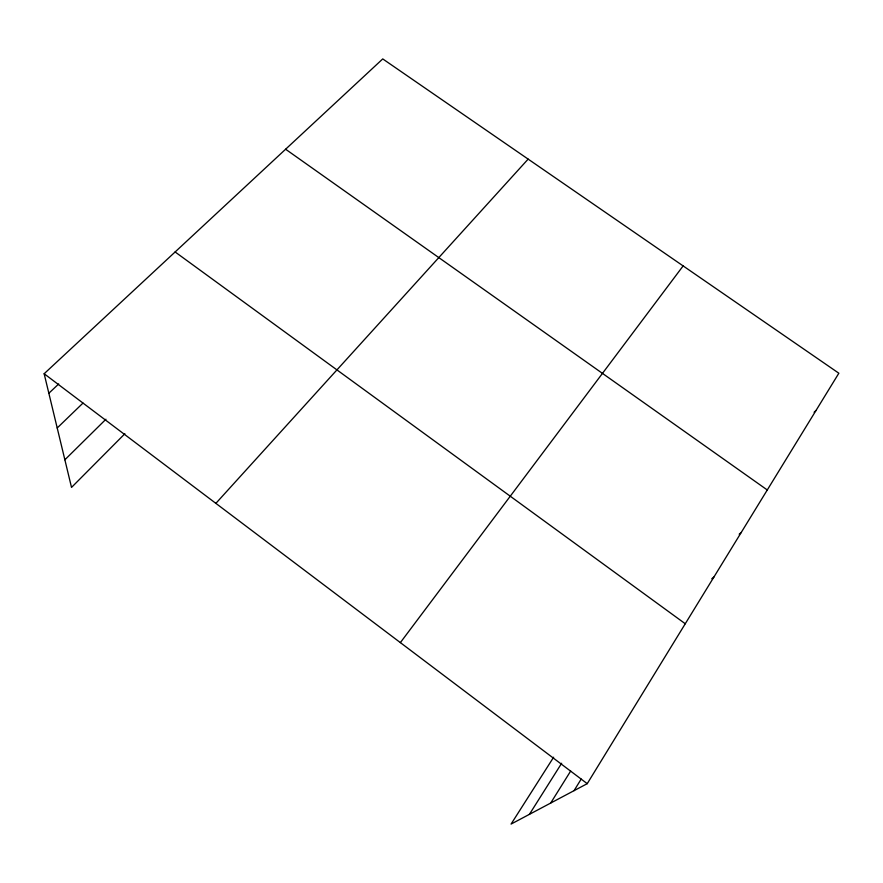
<?xml version="1.0" encoding="UTF-8"?>
<svg xmlns="http://www.w3.org/2000/svg" width="883" height="883" viewBox="0 0 883 883"><rect width="100%" height="100%" fill="white"/><g stroke="black" fill="none" stroke-linecap="round" stroke-linejoin="round"><path stroke-width="1.32" d="M553.641 757.206L511.069 824.082L587.239 783.663L838.85 373.222L382.747 58.918L44.15 373.741L71.523 487.416L124.878 433.73M574.038 790.671L581.191 779.082M550.672 803.066L570.683 771.025M529.414 814.347L561.654 763.254M400.363 642.614L683.133 265.915M215.882 503.354L528.144 159.117M64.867 459.789L105.938 419.237M57.207 427.979L82.969 403.101M48.852 393.244L58.697 383.962M814.104 412.251L816.024 410.452M739.181 534.204L741.212 532.493M711.797 578.729L713.905 577.04M285.617 149.227L767.283 489.977M175.121 251.964L685.263 623.751M44.15 373.741L587.239 783.663"/></g></svg>
